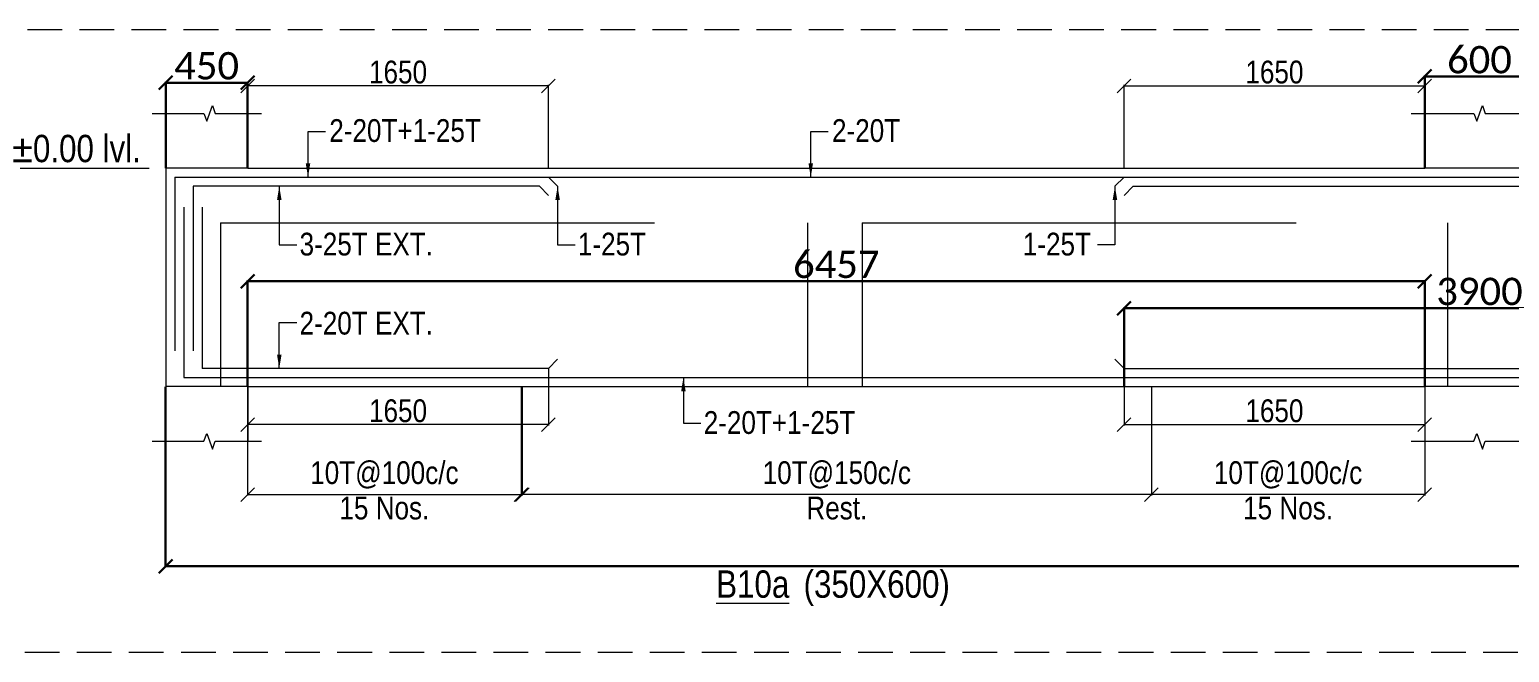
# Model space of a CAD drawing. Header units: millimetres. Extents: x 1112055 to 3390982, y -148532 to 766891.
# Drawn here: x 2959805 to 2976040, y 5592 to 12429 of the extents above; entities that cross this region are included whole.
import ezdxf
from ezdxf.enums import TextEntityAlignment as Align

# ---------------------------------------------------------------- set-up
doc = ezdxf.new("R2010")
doc.units = ezdxf.units.MM
doc.header["$PDMODE"] = 35
doc.header["$PDSIZE"] = -25
doc.linetypes.add('Hidden', pattern=[9.525, 6.35, -3.175])
for name, color, linetype, lineweight in [('B BEAM', 148, 'Continuous', 13), ('B BEAM IN LINE', 250, 'Continuous', 0), ('B STEEL', 34, 'Continuous', 15), ('B STEEL DIM', 216, 'Continuous', 13), ('B STEEL TEXT', 7, 'Continuous', 15), ('B STIRRUPS', 139, 'Continuous', 13), ('B-BEAM DOT', 251, 'Hidden', 9), ('B-BEAM NO', 215, 'Continuous', 18), ('B-COL', 1, 'Continuous', 35)]:
    doc.layers.add(name, color=color, linetype=linetype, lineweight=lineweight)
doc.layers.add('LEVEL-PLAN', color=12, linetype='Continuous')
doc.styles.add('Cali', font='calibri.ttf')
doc.styles.add('SWINC', font='swissc.ttf')
doc.dimstyles.new('BHOOMI', dxfattribs={"dimtxt": 230, "dimasz": 150, "dimexe": 10, "dimexo": 0, "dimgap": 25, "dimtad": 1, "dimdec": 0, "dimzin": 0, "dimdsep": 46, "dimtxsty": 'SWINC', "dimblk": 'OBLIQUE', "dimcen": 0.09, "dimclrd": 250, "dimclre": 250, "dimclrt": 256, "dimaunit": 1, "dimadec": 3, "dimazin": 0, "dimtfac": 1, "dimtdec": 0, "dimtofl": 0, "dimtmove": 1, "dimatfit": 3, "dimfxl": 100, "dimtolj": 1, "dimtzin": 0, "dimlwd": 9, "dimlwe": 5, "dimarcsym": 0})

# ---------------------------------------------------------------- blocks, each defined once
blk = doc.blocks.new('_Oblique')
at = {"color": 0, "linetype": 'ByBlock', "lineweight": -2}
blk.add_line((-0.5, -0.5), (0.5, 0.5), dxfattribs=at)
blk = doc.blocks.new('*D6189')
at = {"layer": 'B STIRRUPS', "color": 250, "lineweight": 0, "transparency": 16777216}
for p, q in [((2965209, 8509), (2965209, 7315)), ((2972112, 8509), (2972112, 7315)), ((2972112, 7325), (2965209, 7325))]:
    blk.add_line(p, q, dxfattribs=at)
at = {"layer": 'Defpoints', "color": 0, "lineweight": 40, "transparency": 16777216}
for p in [(2965209, 8509), (2972112, 8509), (2965209, 7325)]:
    blk.add_point(p, dxfattribs=at)
at = {"layer": 'B STIRRUPS', "color": 250, "lineweight": 0, "transparency": 16777216, "xscale": 150, "yscale": 150, "zscale": 150, "rotation": 180}
blk.add_blockref('_Oblique', (2965209, 7325), dxfattribs=at)
at = {"layer": 'B STIRRUPS', "color": 250, "lineweight": 0, "transparency": 16777216, "xscale": 150, "yscale": 150, "zscale": 150}
blk.add_blockref('_Oblique', (2972112, 7325), dxfattribs=at)
at = {"layer": 'B STIRRUPS', "transparency": 16777216, "char_height": 250, "attachment_point": 5, "style": 'SWINC'}
for s, insert in [('\\A1;10T@150c/c', (2968661, 7540)), ('Rest.', (2968661, 7175))]:
    blk.add_mtext(s, dxfattribs=dict(at, insert=insert))
blk = doc.blocks.new('*D6190')
at = {"layer": 'B STIRRUPS', "color": 250, "lineweight": 0, "transparency": 16777216}
for p, q in [((2972112, 8509), (2972112, 7315)), ((2975112, 8509), (2975112, 7315)), ((2975112, 7325), (2972112, 7325))]:
    blk.add_line(p, q, dxfattribs=at)
at = {"layer": 'Defpoints', "color": 0, "lineweight": 40, "transparency": 16777216}
for p in [(2972112, 8509), (2975112, 8509), (2972112, 7325)]:
    blk.add_point(p, dxfattribs=at)
at = {"layer": 'B STIRRUPS', "color": 250, "lineweight": 0, "transparency": 16777216, "xscale": 150, "yscale": 150, "zscale": 150, "rotation": 180}
blk.add_blockref('_Oblique', (2972112, 7325), dxfattribs=at)
at = {"layer": 'B STIRRUPS', "color": 250, "lineweight": 0, "transparency": 16777216, "xscale": 150, "yscale": 150, "zscale": 150}
blk.add_blockref('_Oblique', (2975112, 7325), dxfattribs=at)
at = {"layer": 'B STIRRUPS', "transparency": 16777216, "char_height": 250, "attachment_point": 5, "style": 'SWINC'}
for s, insert in [('\\A1;10T@100c/c', (2973612, 7540)), ('15 Nos.', (2973612, 7175))]:
    blk.add_mtext(s, dxfattribs=dict(at, insert=insert))
blk = doc.blocks.new('*D6191')
at = {"layer": 'B STIRRUPS', "color": 250, "lineweight": 0, "transparency": 16777216}
for p, q in [((2962197, 8509), (2962197, 7315)), ((2965197, 8509), (2965197, 7315)), ((2962197, 7325), (2965197, 7325))]:
    blk.add_line(p, q, dxfattribs=at)
at = {"layer": 'Defpoints', "color": 0, "lineweight": 40, "transparency": 16777216}
for p in [(2962197, 8509), (2965197, 8509), (2965197, 7325)]:
    blk.add_point(p, dxfattribs=at)
at = {"layer": 'B STIRRUPS', "color": 250, "lineweight": 0, "transparency": 16777216, "xscale": 150, "yscale": 150, "zscale": 150, "rotation": 180}
blk.add_blockref('_Oblique', (2962197, 7325), dxfattribs=at)
at = {"layer": 'B STIRRUPS', "color": 250, "lineweight": 0, "transparency": 16777216, "xscale": 150, "yscale": 150, "zscale": 150}
blk.add_blockref('_Oblique', (2965197, 7325), dxfattribs=at)
at = {"layer": 'B STIRRUPS', "transparency": 16777216, "char_height": 250, "attachment_point": 5, "style": 'SWINC'}
for s, insert in [('\\A1;10T@100c/c', (2963697, 7540)), ('15 Nos.', (2963697, 7175))]:
    blk.add_mtext(s, dxfattribs=dict(at, insert=insert))
blk = doc.blocks.new('*D6194')
at = {"layer": 'B STEEL DIM', "lineweight": 5, "transparency": 16777216}
for p, q in [((2962197, 10909), (2962197, 11821)), ((2965497, 10909), (2965497, 11821))]:
    blk.add_line(p, q, dxfattribs=at)
at = {"layer": 'B STEEL DIM', "lineweight": 9, "transparency": 16777216}
blk.add_line((2965497, 11811), (2962197, 11811), dxfattribs=at)
at = {"layer": 'Defpoints', "color": 0, "lineweight": 40, "transparency": 16777216}
for p in [(2962197, 11811), (2962197, 10909), (2965497, 10909)]:
    blk.add_point(p, dxfattribs=at)
at = {"layer": 'B STEEL DIM', "lineweight": 9, "transparency": 16777216, "xscale": 150, "yscale": 150, "zscale": 150, "rotation": 180}
blk.add_blockref('_Oblique', (2962197, 11811), dxfattribs=at)
at = {"layer": 'B STEEL DIM', "lineweight": 9, "transparency": 16777216, "xscale": 150, "yscale": 150, "zscale": 150}
blk.add_blockref('_Oblique', (2965497, 11811), dxfattribs=at)
at = {"layer": 'B STEEL DIM', "transparency": 16777216, "insert": (2963847, 11961), "char_height": 250, "attachment_point": 5, "style": 'SWINC'}
blk.add_mtext('\\A1;1650', dxfattribs=at)
blk = doc.blocks.new('*D6195')
at = {"layer": 'B STEEL DIM', "lineweight": 5, "transparency": 16777216}
for p, q in [((2965497, 8709), (2965497, 8083)), ((2962197, 8509), (2962197, 8083))]:
    blk.add_line(p, q, dxfattribs=at)
at = {"layer": 'B STEEL DIM', "lineweight": 9, "transparency": 16777216}
blk.add_line((2965497, 8093), (2962197, 8093), dxfattribs=at)
at = {"layer": 'Defpoints', "color": 0, "lineweight": 40, "transparency": 16777216}
for p in [(2965497, 8709), (2962197, 8509), (2962197, 8093)]:
    blk.add_point(p, dxfattribs=at)
at = {"layer": 'B STEEL DIM', "lineweight": 9, "transparency": 16777216, "xscale": 150, "yscale": 150, "zscale": 150, "rotation": 180}
blk.add_blockref('_Oblique', (2962197, 8093), dxfattribs=at)
at = {"layer": 'B STEEL DIM', "lineweight": 9, "transparency": 16777216, "xscale": 150, "yscale": 150, "zscale": 150}
blk.add_blockref('_Oblique', (2965497, 8093), dxfattribs=at)
at = {"layer": 'B STEEL DIM', "transparency": 16777216, "insert": (2963847, 8243), "char_height": 250, "attachment_point": 5, "style": 'SWINC'}
blk.add_mtext('\\A1;1650', dxfattribs=at)
blk = doc.blocks.new('*D6196')
at = {"layer": 'B STEEL DIM', "lineweight": 5, "transparency": 16777216}
for p, q in [((2971812, 10909), (2971812, 11821)), ((2975112, 10909), (2975112, 11821))]:
    blk.add_line(p, q, dxfattribs=at)
at = {"layer": 'B STEEL DIM', "lineweight": 9, "transparency": 16777216}
blk.add_line((2971812, 11811), (2975112, 11811), dxfattribs=at)
at = {"layer": 'Defpoints', "color": 0, "lineweight": 40, "transparency": 16777216}
for p in [(2975112, 11811), (2971812, 10909), (2975112, 10909)]:
    blk.add_point(p, dxfattribs=at)
at = {"layer": 'B STEEL DIM', "lineweight": 9, "transparency": 16777216, "xscale": 150, "yscale": 150, "zscale": 150, "rotation": 180}
blk.add_blockref('_Oblique', (2971812, 11811), dxfattribs=at)
at = {"layer": 'B STEEL DIM', "lineweight": 9, "transparency": 16777216, "xscale": 150, "yscale": 150, "zscale": 150}
blk.add_blockref('_Oblique', (2975112, 11811), dxfattribs=at)
at = {"layer": 'B STEEL DIM', "transparency": 16777216, "insert": (2973462, 11961), "char_height": 250, "attachment_point": 5, "style": 'SWINC'}
blk.add_mtext('\\A1;1650', dxfattribs=at)
blk = doc.blocks.new('*D6199')
at = {"layer": 'B STEEL DIM', "lineweight": 5, "transparency": 16777216}
for p, q in [((2971812, 8709), (2971812, 8083)), ((2975112, 8509), (2975112, 8083))]:
    blk.add_line(p, q, dxfattribs=at)
at = {"layer": 'B STEEL DIM', "lineweight": 9, "transparency": 16777216}
blk.add_line((2971812, 8093), (2975112, 8093), dxfattribs=at)
at = {"layer": 'Defpoints', "color": 0, "lineweight": 40, "transparency": 16777216}
for p in [(2971812, 8709), (2975112, 8509), (2975112, 8093)]:
    blk.add_point(p, dxfattribs=at)
at = {"layer": 'B STEEL DIM', "lineweight": 9, "transparency": 16777216, "xscale": 150, "yscale": 150, "zscale": 150, "rotation": 180}
blk.add_blockref('_Oblique', (2971812, 8093), dxfattribs=at)
at = {"layer": 'B STEEL DIM', "lineweight": 9, "transparency": 16777216, "xscale": 150, "yscale": 150, "zscale": 150}
blk.add_blockref('_Oblique', (2975112, 8093), dxfattribs=at)
at = {"layer": 'B STEEL DIM', "transparency": 16777216, "insert": (2973462, 8243), "char_height": 250, "attachment_point": 5, "style": 'SWINC'}
blk.add_mtext('\\A1;1650', dxfattribs=at)
blk = doc.blocks.new('*D6717')
at = {"layer": 'Defpoints', "color": 3, "linetype": 'Hidden', "lineweight": 30, "ltscale": 1000, "transparency": 16777216}
for p, q in [((2961297, 8509), (2961297, 6528)), ((3000477, 8509), (3000477, 6528))]:
    blk.add_line(p, q, dxfattribs=at)
at = {"layer": 'Defpoints', "color": 3, "lineweight": 30, "ltscale": 1000, "transparency": 16777216}
blk.add_line((2961297, 6538), (3000477, 6538), dxfattribs=at)
at = {"layer": 'Defpoints', "color": 0, "lineweight": 40, "transparency": 16777216}
for p in [(2961297, 8509), (3000477, 8509), (3000477, 6538)]:
    blk.add_point(p, dxfattribs=at)
at = {"layer": 'Defpoints', "color": 3, "lineweight": 30, "transparency": 16777216, "xscale": 150, "yscale": 150, "zscale": 150, "rotation": 180}
blk.add_blockref('_Oblique', (2961297, 6538), dxfattribs=at)
at = {"layer": 'Defpoints', "color": 3, "lineweight": 30, "transparency": 16777216, "xscale": 150, "yscale": 150, "zscale": 150}
blk.add_blockref('_Oblique', (3000477, 6538), dxfattribs=at)
at = {"layer": 'Defpoints', "color": 3, "lineweight": 50, "transparency": 16777216, "insert": (2980887, 6722), "char_height": 300, "attachment_point": 5, "style": 'Cali'}
blk.add_mtext('\\A1;19590', dxfattribs=at)
blk = doc.blocks.new('*D6718')
at = {"layer": 'Defpoints', "color": 3, "linetype": 'Hidden', "lineweight": 30, "ltscale": 1000, "transparency": 16777216}
for p, q in [((2962197, 8509), (2962197, 9676)), ((2975112, 8509), (2975112, 9676))]:
    blk.add_line(p, q, dxfattribs=at)
at = {"layer": 'Defpoints', "color": 3, "lineweight": 30, "ltscale": 1000, "transparency": 16777216}
blk.add_line((2962197, 9666), (2975112, 9666), dxfattribs=at)
at = {"layer": 'Defpoints', "color": 0, "lineweight": 40, "transparency": 16777216}
for p in [(2975112, 9666), (2962197, 8509), (2975112, 8509)]:
    blk.add_point(p, dxfattribs=at)
at = {"layer": 'Defpoints', "color": 3, "lineweight": 30, "transparency": 16777216, "xscale": 150, "yscale": 150, "zscale": 150, "rotation": 180}
blk.add_blockref('_Oblique', (2962197, 9666), dxfattribs=at)
at = {"layer": 'Defpoints', "color": 3, "lineweight": 30, "transparency": 16777216, "xscale": 150, "yscale": 150, "zscale": 150}
blk.add_blockref('_Oblique', (2975112, 9666), dxfattribs=at)
at = {"layer": 'Defpoints', "color": 3, "lineweight": 50, "transparency": 16777216, "insert": (2968655, 9850), "char_height": 300, "attachment_point": 5, "style": 'Cali'}
blk.add_mtext('\\A1;6457', dxfattribs=at)
blk = doc.blocks.new('*D6719')
at = {"layer": 'Defpoints', "color": 3, "linetype": 'Hidden', "lineweight": 30, "ltscale": 1000, "transparency": 16777216}
for p, q in [((2971812, 8509), (2971812, 9379)), ((2979612, 8509), (2979612, 9379))]:
    blk.add_line(p, q, dxfattribs=at)
at = {"layer": 'Defpoints', "color": 3, "lineweight": 30, "ltscale": 1000, "transparency": 16777216}
blk.add_line((2971812, 9369), (2979612, 9369), dxfattribs=at)
at = {"layer": 'Defpoints', "color": 0, "lineweight": 40, "transparency": 16777216}
for p in [(2979612, 9369), (2971812, 8509), (2979612, 8509)]:
    blk.add_point(p, dxfattribs=at)
at = {"layer": 'Defpoints', "color": 3, "lineweight": 30, "transparency": 16777216, "xscale": 150, "yscale": 150, "zscale": 150, "rotation": 180}
blk.add_blockref('_Oblique', (2971812, 9369), dxfattribs=at)
at = {"layer": 'Defpoints', "color": 3, "lineweight": 30, "transparency": 16777216, "xscale": 150, "yscale": 150, "zscale": 150}
blk.add_blockref('_Oblique', (2979612, 9369), dxfattribs=at)
at = {"layer": 'Defpoints', "color": 3, "lineweight": 50, "transparency": 16777216, "insert": (2975712, 9553), "char_height": 300, "attachment_point": 5, "style": 'Cali'}
blk.add_mtext('\\A1;3900', dxfattribs=at)
blk = doc.blocks.new('*D6726')
at = {"layer": 'Defpoints', "color": 3, "linetype": 'Hidden', "lineweight": 30, "ltscale": 1000, "transparency": 16777216}
for p, q in [((2975112, 10909), (2975112, 11924)), ((2976312, 10909), (2976312, 11924))]:
    blk.add_line(p, q, dxfattribs=at)
at = {"layer": 'Defpoints', "color": 3, "lineweight": 30, "ltscale": 1000, "transparency": 16777216}
blk.add_line((2975112, 11914), (2976312, 11914), dxfattribs=at)
at = {"layer": 'Defpoints', "color": 0, "lineweight": 40, "transparency": 16777216}
for p in [(2976312, 11914), (2975112, 10909), (2976312, 10909)]:
    blk.add_point(p, dxfattribs=at)
at = {"layer": 'Defpoints', "color": 3, "lineweight": 30, "transparency": 16777216, "xscale": 150, "yscale": 150, "zscale": 150, "rotation": 180}
blk.add_blockref('_Oblique', (2975112, 11914), dxfattribs=at)
at = {"layer": 'Defpoints', "color": 3, "lineweight": 30, "transparency": 16777216, "xscale": 150, "yscale": 150, "zscale": 150}
blk.add_blockref('_Oblique', (2976312, 11914), dxfattribs=at)
at = {"layer": 'Defpoints', "color": 3, "lineweight": 50, "transparency": 16777216, "insert": (2975712, 12097), "char_height": 300, "attachment_point": 5, "style": 'Cali'}
blk.add_mtext('\\A1;600', dxfattribs=at)
blk = doc.blocks.new('*D6727')
at = {"layer": 'Defpoints', "color": 3, "linetype": 'Hidden', "lineweight": 30, "ltscale": 1000, "transparency": 16777216}
for p, q in [((2961298, 10909), (2961298, 11856)), ((2962197, 10909), (2962197, 11856))]:
    blk.add_line(p, q, dxfattribs=at)
at = {"layer": 'Defpoints', "color": 3, "lineweight": 30, "ltscale": 1000, "transparency": 16777216}
blk.add_line((2961298, 11846), (2962197, 11846), dxfattribs=at)
at = {"layer": 'Defpoints', "color": 0, "lineweight": 40, "transparency": 16777216}
for p in [(2962197, 11846), (2961298, 10909), (2962197, 10909)]:
    blk.add_point(p, dxfattribs=at)
at = {"layer": 'Defpoints', "color": 3, "lineweight": 30, "transparency": 16777216, "xscale": 150, "yscale": 150, "zscale": 150, "rotation": 180}
blk.add_blockref('_Oblique', (2961298, 11846), dxfattribs=at)
at = {"layer": 'Defpoints', "color": 3, "lineweight": 30, "transparency": 16777216, "xscale": 150, "yscale": 150, "zscale": 150}
blk.add_blockref('_Oblique', (2962197, 11846), dxfattribs=at)
at = {"layer": 'Defpoints', "color": 3, "lineweight": 50, "transparency": 16777216, "insert": (2961747, 12030), "char_height": 300, "attachment_point": 5, "style": 'Cali'}
blk.add_mtext('\\A1;450', dxfattribs=at)

msp = doc.modelspace()

# ---------------------------------------------------------------- linework, layer by layer
at = {"layer": 'B BEAM'}
msp.add_line((2959471.6, 10909.2, 0), (2961114.8, 10909.2, 0), dxfattribs=at)
at = {"layer": 'B BEAM', "ltscale": 25}
for p, q in [((2961297.5, 10909.2, 0), (2961297.5, 8509.2, 0)), ((2962197.5, 10909.2, 0), (2975112.4, 10909.2, 0)), ((2962197.5, 8509.2, 0), (2975112.4, 8509.2, 0))]:
    msp.add_line(p, q, dxfattribs=at)
at = {"layer": 'B BEAM IN LINE', "color": 250, "linetype": 'Hidden', "lineweight": 0, "ltscale": 60, "elevation": 0}
msp.add_lwpolyline([(2959208.9, 12428.9), (3001280.4, 12428.9), (3001280.4, 5591.7), (2959208.9, 5591.7)], close=True, dxfattribs=at)
at = {"layer": 'B STEEL', "color": 34, "lineweight": 9, "ltscale": 25}
for p, q in [((2961397.5, 10809.2, 0), (2961397.5, 8904, 0)), ((2961397.5, 10809.2, 0), (3000377.5, 10809.2, 0)), ((2965497.5, 10809.2, 0), (2965597.5, 10709.2, 0)), ((2971812.4, 10809.2, 0), (2971712.4, 10709.2, 0)), ((2965397.5, 10709.2, 0), (2961597.5, 10709.2, 0)), ((2961597.5, 10709.2, 0), (2961597.5, 8904, 0)), ((2965397.5, 10709.2, 0), (2965497.5, 10609.2, 0)), ((2971912.4, 10709.2, 0), (2971812.4, 10609.2, 0)), ((2971912.4, 10709.2, 0), (2979512.4, 10709.2, 0)), ((2961497.5, 10479.3, 0), (2961497.5, 8609.2, 0)), ((2961697.5, 10479.3, 0), (2961697.5, 8709.2, 0)), ((2965497.5, 8709.2, 0), (2965597.5, 8809.2, 0)), ((2971812.4, 8709.2, 0), (2971712.4, 8809.2, 0)), ((2961497.5, 8609.2, 0), (3000277.5, 8609.2, 0)), ((2965497.5, 8709.2, 0), (2961697.5, 8709.2, 0)), ((2971812.4, 8709.2, 0), (2979612.4, 8709.2, 0))]:
    msp.add_line(p, q, dxfattribs=at)
at = {"layer": 'B-BEAM DOT', "linetype": 'Hidden', "ltscale": 750}
for p, q in [((2962197.5, 10909.2, 0), (2961297.5, 10909.2, 0)), ((2976312.4, 10909.2, 0), (2975112.4, 10909.2, 0)), ((2961897.5, 10309.2, 0), (2968339.3, 10309.2, 0)), ((2961897.5, 10309.2, 0), (2961897.5, 8509.2, 0)), ((2968339.3, 10309.2, 0), (2968339.3, 8509.2, 0)), ((2968939.3, 10309.2, 0), (2975362.4, 10309.2, 0)), ((2968939.3, 10309.2, 0), (2968939.3, 8509.2, 0)), ((2975362.4, 10309.2, 0), (2975362.4, 8509.2, 0)), ((2962197.5, 8509.2, 0), (2961297.5, 8509.2, 0)), ((2976312.4, 8509.2, 0), (2975112.4, 8509.2, 0))]:
    msp.add_line(p, q, dxfattribs=at)
at = {"layer": 'B-COL', "lineweight": 15, "ltscale": 25}
for p, q in [((2961297.5, 10909.2, 0), (2961297.5, 11509.2, 0)), ((2962197.5, 10909.2, 0), (2962197.5, 11509.2, 0)), ((2975112.4, 10909.2, 0), (2975112.4, 11509.2, 0)), ((2961297.5, 8509.2, 0), (2961297.5, 7909.2, 0)), ((2962197.5, 8509.2, 0), (2962197.5, 7909.2, 0)), ((2975112.4, 8509.2, 0), (2975112.4, 7909.2, 0))]:
    msp.add_line(p, q, dxfattribs=at)
at = {"layer": 'B-COL', "lineweight": 15, "ltscale": 25, "elevation": 0}
for points in [[(2961147.5, 11509.2), (2961716.1, 11509.2), (2961747.4, 11423.3), (2961809.9, 11595), (2961841.1, 11509.2), (2962347.5, 11509.2)], [(2974962.4, 11509.2), (2975649.9, 11509.2), (2975681.2, 11423.3), (2975743.7, 11595), (2975774.9, 11509.2), (2976462.4, 11509.2)], [(2961147.5, 7909.2), (2961716.1, 7909.2), (2961747.4, 7995), (2961809.9, 7823.3), (2961841.1, 7909.2), (2962347.5, 7909.2)], [(2974962.4, 7909.2), (2975649.9, 7909.2), (2975681.2, 7995), (2975743.7, 7823.3), (2975774.9, 7909.2), (2976462.4, 7909.2)]]:
    msp.add_lwpolyline(points, dxfattribs=at)

# ---------------------------------------------------------------- texts
at = {"layer": 'B STEEL TEXT', "style": 'SWINC'}
for s, p in [('2-20T+1-25T', (2963092.4, 11195.6, 0)), ('2-20T', (2968608, 11195.6, 0)), ('3-25T EXT.', (2962766.6, 9948.9, 0)), ('1-25T', (2965820, 9948.9, 0)), ('1-25T', (2970701.5, 9948.9, 0)), ('2-20T EXT.', (2962766.6, 9081.1, 0)), ('2-20T+1-25T', (2967200.4, 7990.3, 0))]:
    msp.add_text(s, height=250, dxfattribs=at).set_placement(p)
at = {"layer": 'B-BEAM NO', "ltscale": 25, "style": 'SWINC'}
for s, p in [('%%UB10a', (2967738.6, 6191.9, 0)), ('(350X600)', (2969098.9, 6191.9, 0))]:
    msp.add_text(s, height=300, dxfattribs=at).set_placement(p, align=Align.CENTER)
at = {"layer": 'LEVEL-PLAN', "linetype": 'ByBlock', "ltscale": 800, "style": 'SWINC'}
msp.add_text('%%P0.00 lvl.', height=300, dxfattribs=at).set_placement((2960318.6, 10973.3, 0), align=Align.CENTER)

# ---------------------------------------------------------------- dimensions: what is measured, and where the dimension line sits
at = {"layer": 'B STEEL DIM'}
for base, p1, p2, picture, middle in [((2962197.5, 11811, 0), (2965497.5, 10909.2, 0), (2962197.5, 10909.2, 0), '*D6194', (2963847.5, 11961, 0)), ((2962197.5, 8092.8, 0), (2965497.5, 8709.2, 0), (2962197.5, 8509.2, 0), '*D6195', (2963847.5, 8242.8, 0))]:
    dim = msp.add_linear_dim(base=base, p1=p1, p2=p2, dimstyle='BHOOMI', override={"dimscale": 1, "dimtxt": 250, "dimlfac": 0.5, "dimtxsty": 'SWINC', "dimblk1": 'Oblique', "dimblk2": 'Oblique', "dimsah": 1, "dimclrd": 256, "dimclre": 256, "dimclrt": 256}, dxfattribs=at)
    dim.commit()
    dim.dimension.update_dxf_attribs({"geometry": picture, "text_midpoint": middle})
for base, p1, p2, picture, middle in [((2975112.4, 11811, 0), (2971812.4, 10909.2, 0), (2975112.4, 10909.2, 0), '*D6196', (2973462.4, 11961, 0)), ((2975112.4, 8092.8, 0), (2971812.4, 8709.2, 0), (2975112.4, 8509.2, 0), '*D6199', (2973462.4, 8242.8, 0))]:
    dim = msp.add_linear_dim(base=base, p1=p1, p2=p2, angle=180, dimstyle='BHOOMI', override={"dimscale": 1, "dimtxt": 250, "dimlfac": 0.5, "dimtxsty": 'SWINC', "dimblk1": 'Oblique', "dimblk2": 'Oblique', "dimsah": 1, "dimclrd": 256, "dimclre": 256, "dimclrt": 256}, dxfattribs=at)
    dim.commit()
    dim.dimension.update_dxf_attribs({"geometry": picture, "text_midpoint": middle})
at = {"layer": 'B STIRRUPS'}
dim = msp.add_linear_dim(base=(2965197.5, 7324.7, 0), p1=(2962197.5, 8509.2, 0), p2=(2965197.5, 8509.2, 0), angle=180, text='10T@100c/c\\X 15 Nos. ', dimstyle='BHOOMI', override={"dimscale": 1, "dimtxt": 250, "dimgap": 25, "dimlfac": 0.5, "dimtxsty": 'SWINC', "dimblk1": 'Oblique', "dimblk2": 'Oblique', "dimsah": 1, "dimlwd": 0, "dimlwe": 0}, dxfattribs=at)
dim.commit()
dim.dimension.update_dxf_attribs({"geometry": '*D6191', "text_midpoint": (2963697.5, 7324.7, 0)})
for base, p1, p2, text, picture, middle in [((2965209.4, 7324.7), (2972112.4, 8509.2, 0), (2965209.4, 8509.2, 0), '10T@150c/c\\X Rest. ', '*D6189', (2968660.9, 7324.7)), ((2972112.4, 7324.7, 0), (2975112.4, 8509.2, 0), (2972112.4, 8509.2, 0), '10T@100c/c\\X 15 Nos. ', '*D6190', (2973612.4, 7324.7, 0))]:
    dim = msp.add_linear_dim(base=base, p1=p1, p2=p2, text=text, dimstyle='BHOOMI', override={"dimscale": 1, "dimtxt": 250, "dimgap": 25, "dimlfac": 0.5, "dimtxsty": 'SWINC', "dimblk1": 'Oblique', "dimblk2": 'Oblique', "dimsah": 1, "dimlwd": 0, "dimlwe": 0}, dxfattribs=at)
    dim.commit()
    dim.dimension.update_dxf_attribs({"geometry": picture, "text_midpoint": middle})
at = {"layer": 'Defpoints', "color": 3, "lineweight": 50, "ltscale": 1000}
for base, p1, p2, picture, middle in [((2962197.5, 11845.9), (2961297.5, 10909.2, 0), (2962197.5, 10909.2, 0), '*D6727', (2961747.5, 12029.6)), ((2976312.4, 11913.7), (2975112.4, 10909.2, 0), (2976312.4, 10909.2, 0), '*D6726', (2975712.4, 12097.4)), ((2975112.4, 9666.1), (2962197.5, 8509.2, 0), (2975112.4, 8509.2, 0), '*D6718', (2968655, 9849.7)), ((2979612.4, 9369.5), (2971812.4, 8509.2, 0), (2979612.4, 8509.2, 0), '*D6719', (2975712.4, 9553.1)), ((3000477.5, 6538.5), (2961297.5, 8509.2, 0), (3000477.5, 8509.2, 0), '*D6717', (2980887.5, 6722.1))]:
    dim = msp.add_linear_dim(base=base, p1=p1, p2=p2, dimstyle='BHOOMI', override={"dimtxt": 300, "dimgap": 30, "dimlfac": 0.5, "dimtxsty": 'Cali', "dimblk1": 'Oblique', "dimblk2": 'Oblique', "dimsah": 1, "dimclrd": 3, "dimclre": 3, "dimclrt": 3, "dimlwd": 30, "dimlwe": 30}, dxfattribs=at)
    dim.commit()
    dim.dimension.update_dxf_attribs({"geometry": picture, "text_midpoint": middle})

# ---------------------------------------------------------------- leaders
at = {"layer": 'B STEEL TEXT'}
for points in [[(2962859.3, 10809.2, 0), (2962859.3, 11311.7, 0), (2963051.6, 11311.7, 0)], [(2968374.9, 10809.2, 0), (2968374.9, 11311.7, 0), (2968567.2, 11311.7, 0)], [(2962544.1, 10709.2, 0), (2962544.1, 10065.2, 0), (2962736.4, 10065.2, 0)], [(2965597.5, 10709.2, 0), (2965597.5, 10065.2, 0), (2965789.7, 10065.2, 0)], [(2971712.4, 10709.2, 0), (2971712.4, 10065.2, 0), (2971520.2, 10065.2, 0)], [(2962544.1, 8709.2, 0), (2962544.1, 9211.7, 0), (2962736.4, 9211.7, 0)], [(2966977.9, 8609.2, 0), (2966977.9, 8106.6, 0), (2967170.1, 8106.6, 0)]]:
    msp.add_leader(points, dimstyle='BHOOMI', override={"dimtad": 0, "dimclrd": 256, "dimlwd": 0}, dxfattribs=at)

doc.saveas('drawing.dxf')
